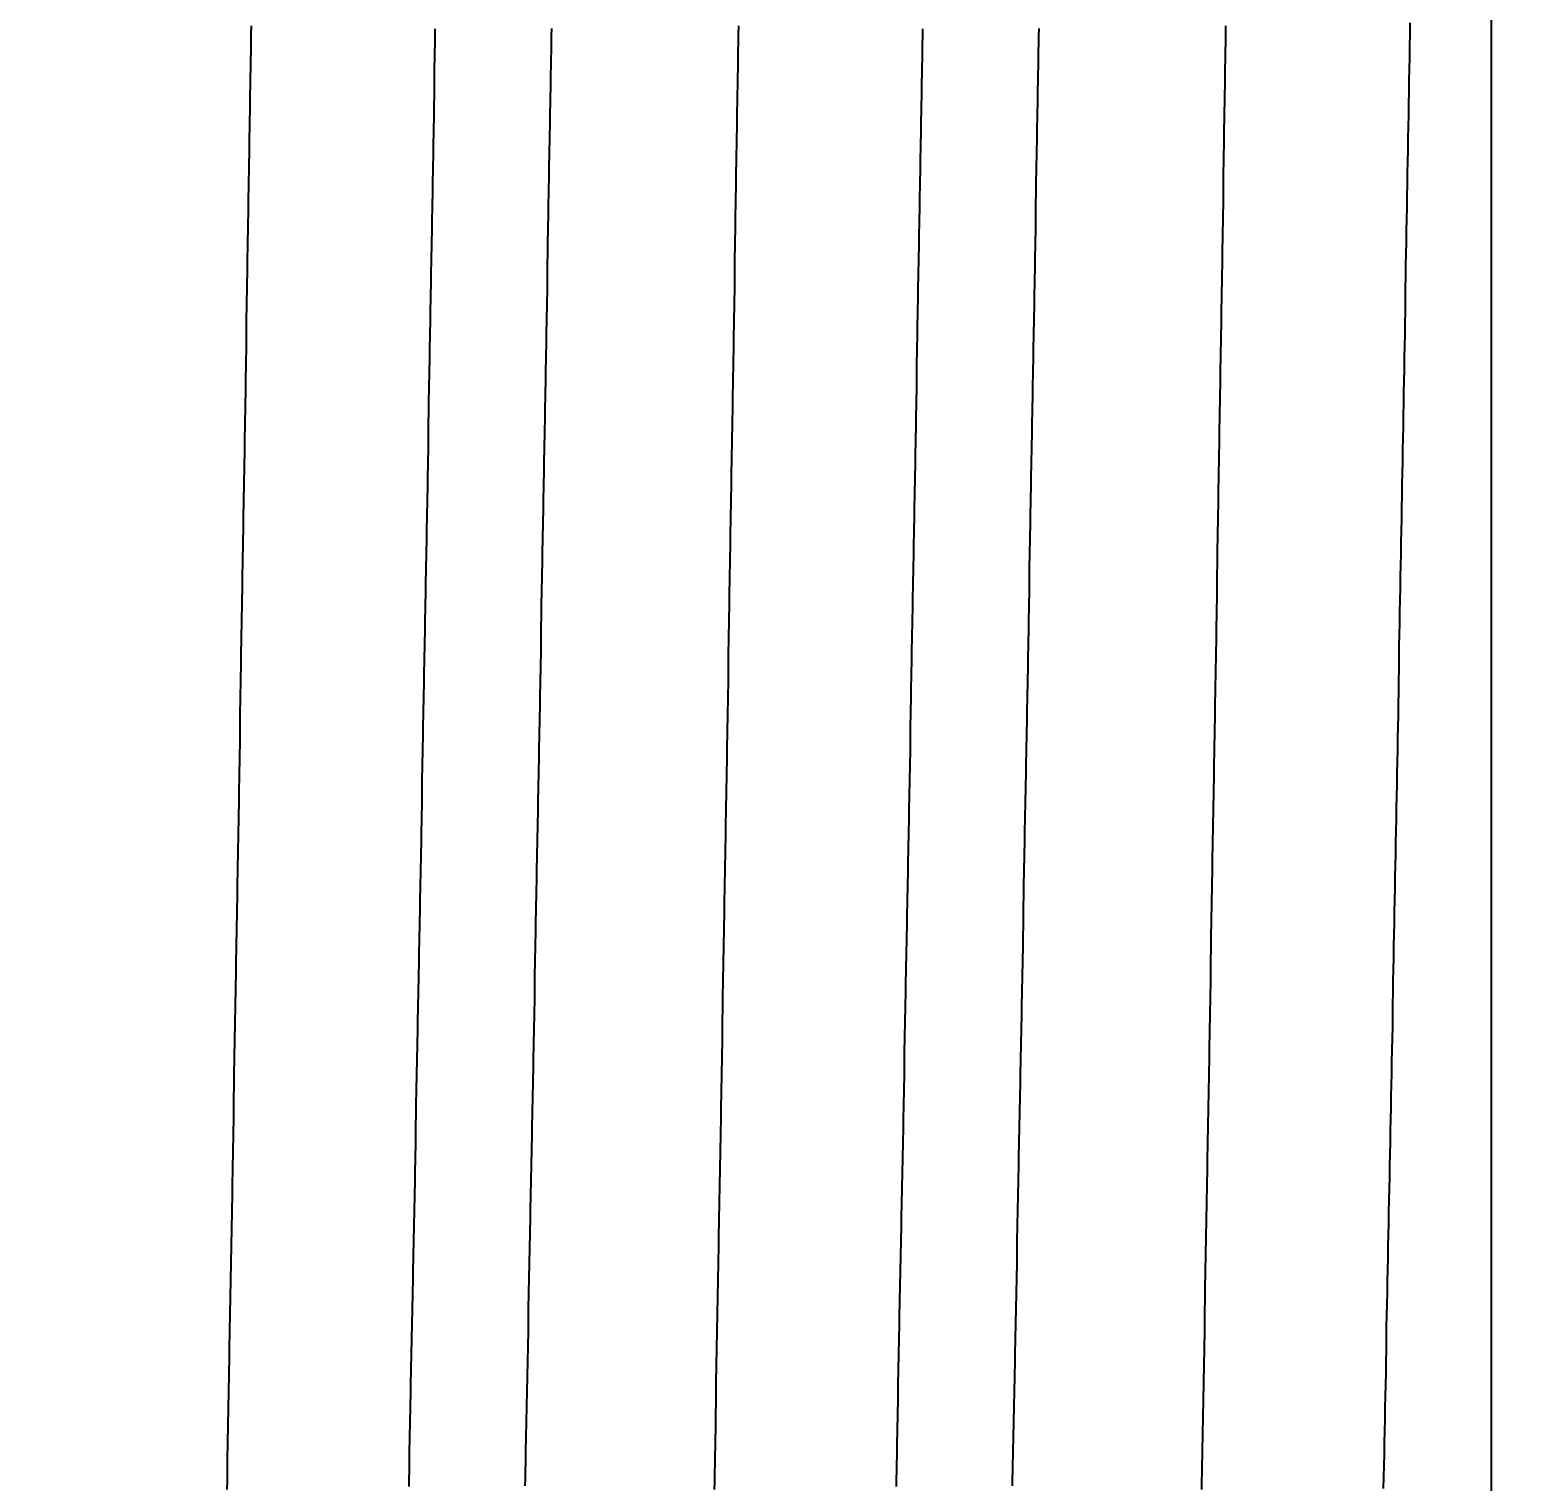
# Model space of a CAD drawing. Header units: millimetres. Extents: x 0 to 5600, y -67 to 2530.
# Drawn here: x 4105.666 to 4110.384, y 921.028 to 925.614 of the extents above; entities that cross this region are included whole.
import ezdxf

# ---------------------------------------------------------------- set-up
doc = ezdxf.new("R2010")
doc.units = ezdxf.units.MM
doc.layers.add('내부선 및 부속', color=4, linetype='Continuous')
doc.layers.add('치수선', color=7, linetype='Continuous')
doc.styles.add('____', font='')
doc.styles.get('____').set_extended_font_data('굴림')
doc.dimstyles.new('MSADIM', dxfattribs={"dimtxt": 33, "dimasz": 17, "dimexe": 10, "dimexo": 7.5, "dimgap": 10, "dimtad": 0, "dimtih": 1, "dimtoh": 1, "dimdec": 0, "dimzin": 1, "dimdsep": 46, "dimtxsty": '____', "dimcen": 11.25, "dimadec": 0, "dimazin": 0, "dimtfac": 1, "dimtdec": 0, "dimtix": 1, "dimtmove": 0, "dimatfit": 3, "dimfxl": 1, "dimtolj": 1, "dimtzin": 1, "dimarcsym": 0})

# ---------------------------------------------------------------- blocks, each defined once
blk = doc.blocks.new('*D10')
at = {"layer": '치수선', "color": 0, "linetype": 'Continuous', "lineweight": -2, "transparency": 16777216}
for p, q in [((3996.7135, 930.2003), (3855.1804, 930.2003)), ((3865.1804, 913.2003), (3865.1804, 603.0331)), ((3865.1804, 247.2003), (3865.1804, 557.3674)), ((4163.7135, 230.2003), (3855.1804, 230.2003))]:
    blk.add_line(p, q, dxfattribs=at)
at = {"layer": '치수선', "color": 0, "linetype": 'Continuous', "transparency": 16777216}
for points in [[(3862.3471, 913.2003), (3868.0137, 913.2003), (3865.1804, 930.2003)], [(3862.3471, 247.2003), (3868.0137, 247.2003), (3865.1804, 230.2003)]]:
    blk.add_solid(points, dxfattribs=at)
at = {"layer": '치수선', "color": 0, "linetype": 'Continuous', "transparency": 16777216, "insert": (3865.1804, 580.2003), "char_height": 25, "attachment_point": 5, "style": '____'}
blk.add_mtext('\\A1;700', dxfattribs=at)

msp = doc.modelspace()

# ---------------------------------------------------------------- linework, layer by layer
at = {"layer": '내부선 및 부속', "linetype": 'Continuous'}
msp.add_line((4110.2843, 911.856), (4110.2843, 948.5445), dxfattribs=at)
at = {"layer": '내부선 및 부속', "linetype": 'Continuous', "flags": 128}
for points in [[(4106.2888, 921.0015), (4106.2898, 921.0285), (4106.2898, 921.0555), (4106.2908, 921.0825), (4106.2908, 921.1095), (4106.2918, 921.1365), (4106.2918, 921.1635), (4106.2928, 921.1905), (4106.2928, 921.2175), (4106.2938, 921.2445), (4106.2938, 921.2715), (4106.2948, 921.2985), (4106.2948, 921.3255), (4106.2958, 921.3525), (4106.2958, 921.3795), (4106.2968, 921.4075), (4106.2968, 921.4345), (4106.2968, 921.4615), (4106.2978, 921.4885), (4106.2978, 921.5155), (4106.2988, 921.5425), (4106.2988, 921.5695), (4106.2998, 921.5965), (4106.2998, 921.6235), (4106.3008, 921.6505), (4106.3008, 921.6775), (4106.3018, 921.7045), (4106.3018, 921.7315), (4106.3028, 921.7585), (4106.3028, 921.7855), (4106.3038, 921.8125), (4106.3038, 921.8395), (4106.3048, 921.8665), (4106.3048, 921.8945), (4106.3048, 921.8945), (4106.3058, 921.9215), (4106.3058, 921.9485), (4106.3058, 921.9755), (4106.3068, 922.0025), (4106.3068, 922.0295), (4106.3078, 922.0565), (4106.3078, 922.0835), (4106.3088, 922.1105), (4106.3088, 922.1375), (4106.3098, 922.1645), (4106.3098, 922.1915), (4106.3108, 922.2185), (4106.3108, 922.2455), (4106.3118, 922.2725), (4106.3118, 922.2995), (4106.3118, 922.3265), (4106.3128, 922.3535), (4106.3128, 922.3815), (4106.3138, 922.4085), (4106.3138, 922.4355), (4106.3148, 922.4625), (4106.3148, 922.4895), (4106.3158, 922.5165), (4106.3158, 922.5435), (4106.3168, 922.5705), (4106.3168, 922.5975), (4106.3178, 922.6245), (4106.3178, 922.6515), (4106.3178, 922.6785), (4106.3188, 922.7055), (4106.3188, 922.7325), (4106.3198, 922.7595), (4106.3198, 922.7865), (4106.3208, 922.8135), (4106.3208, 922.8405), (4106.3218, 922.8685), (4106.3218, 922.8955), (4106.3218, 922.9225), (4106.3228, 922.9495), (4106.3228, 922.9765), (4106.3238, 923.0035), (4106.3238, 923.0305), (4106.3248, 923.0575), (4106.3248, 923.0845), (4106.3258, 923.1115), (4106.3258, 923.1385), (4106.3268, 923.1655), (4106.3268, 923.1925), (4106.3268, 923.2195), (4106.3278, 923.2465), (4106.3278, 923.2735), (4106.3288, 923.3005), (4106.3288, 923.3275), (4106.3298, 923.3555), (4106.3298, 923.3825), (4106.3308, 923.4095), (4106.3308, 923.4365), (4106.3308, 923.4635), (4106.3318, 923.4905), (4106.3318, 923.5175), (4106.3328, 923.5445), (4106.3328, 923.5715), (4106.3338, 923.5985), (4106.3338, 923.6255), (4106.3338, 923.6525), (4106.3348, 923.6795), (4106.3348, 923.7065), (4106.3358, 923.7335), (4106.3358, 923.7605), (4106.3368, 923.7875), (4106.3368, 923.8145), (4106.3378, 923.8425), (4106.3378, 923.8695), (4106.3378, 923.8965), (4106.3388, 923.9235), (4106.3388, 923.9505), (4106.3398, 923.9775), (4106.3398, 924.0045), (4106.3408, 924.0315), (4106.3408, 924.0585), (4106.3408, 924.0855), (4106.3418, 924.1125), (4106.3418, 924.1395), (4106.3428, 924.1665), (4106.3428, 924.1935), (4106.3438, 924.2205), (4106.3438, 924.2475), (4106.3448, 924.2745), (4106.3448, 924.3015), (4106.3448, 924.3295), (4106.3458, 924.3565), (4106.3458, 924.3835), (4106.3468, 924.4105), (4106.3468, 924.4375), (4106.3478, 924.4645), (4106.3478, 924.4915), (4106.3478, 924.5185), (4106.3488, 924.5455), (4106.3488, 924.5725), (4106.3498, 924.5995), (4106.3498, 924.5995), (4106.3498, 924.6265), (4106.3508, 924.6535), (4106.3508, 924.6805), (4106.3508, 924.7075), (4106.3518, 924.7345), (4106.3518, 924.7615), (4106.3528, 924.7885), (4106.3528, 924.8165), (4106.3538, 924.8435), (4106.3538, 924.8705), (4106.3538, 924.8975), (4106.3548, 924.9245), (4106.3548, 924.9515), (4106.3558, 924.9785), (4106.3558, 925.0055), (4106.3568, 925.0325), (4106.3568, 925.0595), (4106.3568, 925.0865), (4106.3578, 925.1135), (4106.3578, 925.1405), (4106.3588, 925.1675), (4106.3588, 925.1945), (4106.3598, 925.2215), (4106.3598, 925.2485), (4106.3598, 925.2755), (4106.3608, 925.3035), (4106.3608, 925.3305), (4106.3618, 925.3575), (4106.3618, 925.3845), (4106.3618, 925.4115), (4106.3628, 925.4385), (4106.3628, 925.4655), (4106.3638, 925.4925), (4106.3638, 925.5195), (4106.3648, 925.5465), (4106.3648, 925.5735), (4106.3648, 925.6005), (4106.3658, 925.6275)], [(4107.8288, 921.0015), (4107.8298, 921.0285), (4107.8298, 921.0555), (4107.8308, 921.0825), (4107.8308, 921.1095), (4107.8318, 921.1365), (4107.8318, 921.1635), (4107.8328, 921.1905), (4107.8328, 921.2175), (4107.8328, 921.2445), (4107.8338, 921.2715), (4107.8338, 921.2985), (4107.8348, 921.3255), (4107.8348, 921.3525), (4107.8358, 921.3805), (4107.8358, 921.4075), (4107.8368, 921.4345), (4107.8368, 921.4615), (4107.8378, 921.4885), (4107.8378, 921.5155), (4107.8388, 921.5425), (4107.8388, 921.5695), (4107.8398, 921.5965), (4107.8398, 921.6235), (4107.8408, 921.6505), (4107.8408, 921.6775), (4107.8418, 921.7045), (4107.8418, 921.7315), (4107.8428, 921.7585), (4107.8428, 921.7855), (4107.8428, 921.8125), (4107.8438, 921.8395), (4107.8438, 921.8665), (4107.8448, 921.8945), (4107.8448, 921.8945), (4107.8448, 921.9215), (4107.8458, 921.9485), (4107.8458, 921.9755), (4107.8468, 922.0025), (4107.8468, 922.0295), (4107.8478, 922.0565), (4107.8478, 922.0835), (4107.8488, 922.1105), (4107.8488, 922.1375), (4107.8498, 922.1645), (4107.8498, 922.1915), (4107.8498, 922.2185), (4107.8508, 922.2455), (4107.8508, 922.2725), (4107.8518, 922.2995), (4107.8518, 922.3265), (4107.8528, 922.3535), (4107.8528, 922.3815), (4107.8538, 922.4085), (4107.8538, 922.4355), (4107.8548, 922.4625), (4107.8548, 922.4895), (4107.8558, 922.5165), (4107.8558, 922.5435), (4107.8558, 922.5705), (4107.8568, 922.5975), (4107.8568, 922.6245), (4107.8578, 922.6515), (4107.8578, 922.6785), (4107.8588, 922.7055), (4107.8588, 922.7325), (4107.8598, 922.7595), (4107.8598, 922.7865), (4107.8608, 922.8135), (4107.8608, 922.8405), (4107.8608, 922.8685), (4107.8618, 922.8955), (4107.8618, 922.9225), (4107.8628, 922.9495), (4107.8628, 922.9765), (4107.8638, 923.0035), (4107.8638, 923.0305), (4107.8648, 923.0575), (4107.8648, 923.0845), (4107.8648, 923.1115), (4107.8658, 923.1385), (4107.8658, 923.1655), (4107.8668, 923.1925), (4107.8668, 923.2195), (4107.8678, 923.2465), (4107.8678, 923.2735), (4107.8688, 923.3005), (4107.8688, 923.3275), (4107.8688, 923.3555), (4107.8698, 923.3825), (4107.8698, 923.4095), (4107.8708, 923.4365), (4107.8708, 923.4635), (4107.8718, 923.4905), (4107.8718, 923.5175), (4107.8728, 923.5445), (4107.8728, 923.5715), (4107.8728, 923.5985), (4107.8738, 923.6255), (4107.8738, 923.6525), (4107.8748, 923.6795), (4107.8748, 923.7065), (4107.8758, 923.7335), (4107.8758, 923.7605), (4107.8768, 923.7875), (4107.8768, 923.8145), (4107.8768, 923.8425), (4107.8778, 923.8695), (4107.8778, 923.8965), (4107.8788, 923.9235), (4107.8788, 923.9505), (4107.8798, 923.9775), (4107.8798, 924.0045), (4107.8798, 924.0315), (4107.8808, 924.0585), (4107.8808, 924.0855), (4107.8818, 924.1125), (4107.8818, 924.1395), (4107.8828, 924.1665), (4107.8828, 924.1935), (4107.8828, 924.2205), (4107.8838, 924.2475), (4107.8838, 924.2745), (4107.8848, 924.3015), (4107.8848, 924.3295), (4107.8858, 924.3565), (4107.8858, 924.3835), (4107.8868, 924.4105), (4107.8868, 924.4375), (4107.8868, 924.4645), (4107.8878, 924.4915), (4107.8878, 924.5185), (4107.8888, 924.5455), (4107.8888, 924.5725), (4107.8898, 924.5995), (4107.8898, 924.5995), (4107.8898, 924.6265), (4107.8898, 924.6535), (4107.8908, 924.6805), (4107.8908, 924.7075), (4107.8918, 924.7345), (4107.8918, 924.7615), (4107.8928, 924.7885), (4107.8928, 924.8165), (4107.8928, 924.8435), (4107.8938, 924.8705), (4107.8938, 924.8975), (4107.8948, 924.9245), (4107.8948, 924.9515), (4107.8958, 924.9785), (4107.8958, 925.0055), (4107.8958, 925.0325), (4107.8968, 925.0595), (4107.8968, 925.0865), (4107.8978, 925.1135), (4107.8978, 925.1405), (4107.8978, 925.1675), (4107.8988, 925.1945), (4107.8988, 925.2215), (4107.8998, 925.2485), (4107.8998, 925.2755), (4107.9008, 925.3035), (4107.9008, 925.3305), (4107.9008, 925.3575), (4107.9018, 925.3845), (4107.9018, 925.4115), (4107.9028, 925.4385), (4107.9028, 925.4655), (4107.9038, 925.4925), (4107.9038, 925.5195), (4107.9038, 925.5465), (4107.9048, 925.5735), (4107.9048, 925.6005), (4107.9058, 925.6275)], [(4109.3688, 921.0015), (4109.3688, 921.0285), (4109.3698, 921.0555), (4109.3698, 921.0825), (4109.3708, 921.1095), (4109.3708, 921.1365), (4109.3718, 921.1635), (4109.3718, 921.1905), (4109.3728, 921.2175), (4109.3728, 921.2445), (4109.3738, 921.2715), (4109.3738, 921.2985), (4109.3748, 921.3255), (4109.3748, 921.3525), (4109.3758, 921.3805), (4109.3758, 921.4075), (4109.3768, 921.4345), (4109.3768, 921.4615), (4109.3778, 921.4885), (4109.3778, 921.5155), (4109.3788, 921.5425), (4109.3788, 921.5695), (4109.3798, 921.5965), (4109.3798, 921.6235), (4109.3798, 921.6505), (4109.3808, 921.6775), (4109.3808, 921.7045), (4109.3818, 921.7315), (4109.3818, 921.7585), (4109.3828, 921.7855), (4109.3828, 921.8125), (4109.3838, 921.8395), (4109.3838, 921.8665), (4109.3848, 921.8945), (4109.3848, 921.8945), (4109.3848, 921.9215), (4109.3858, 921.9485), (4109.3858, 921.9755), (4109.3868, 922.0025), (4109.3868, 922.0295), (4109.3868, 922.0565), (4109.3878, 922.0835), (4109.3878, 922.1105), (4109.3888, 922.1375), (4109.3888, 922.1645), (4109.3898, 922.1915), (4109.3898, 922.2185), (4109.3908, 922.2455), (4109.3908, 922.2725), (4109.3918, 922.2995), (4109.3918, 922.3265), (4109.3928, 922.3535), (4109.3928, 922.3815), (4109.3928, 922.4085), (4109.3938, 922.4355), (4109.3938, 922.4625), (4109.3948, 922.4895), (4109.3948, 922.5165), (4109.3958, 922.5435), (4109.3958, 922.5705), (4109.3968, 922.5975), (4109.3968, 922.6245), (4109.3978, 922.6515), (4109.3978, 922.6785), (4109.3988, 922.7055), (4109.3988, 922.7325), (4109.3988, 922.7595), (4109.3998, 922.7865), (4109.3998, 922.8135), (4109.4008, 922.8405), (4109.4008, 922.8685), (4109.4018, 922.8955), (4109.4018, 922.9225), (4109.4028, 922.9495), (4109.4028, 922.9765), (4109.4028, 923.0035), (4109.4038, 923.0305), (4109.4038, 923.0575), (4109.4048, 923.0845), (4109.4048, 923.1115), (4109.4058, 923.1385), (4109.4058, 923.1655), (4109.4068, 923.1925), (4109.4068, 923.2195), (4109.4078, 923.2465), (4109.4078, 923.2735), (4109.4078, 923.3005), (4109.4088, 923.3275), (4109.4088, 923.3555), (4109.4098, 923.3825), (4109.4098, 923.4095), (4109.4108, 923.4365), (4109.4108, 923.4635), (4109.4108, 923.4905), (4109.4118, 923.5175), (4109.4118, 923.5445), (4109.4128, 923.5715), (4109.4128, 923.5985), (4109.4138, 923.6255), (4109.4138, 923.6525), (4109.4148, 923.6795), (4109.4148, 923.7065), (4109.4148, 923.7335), (4109.4158, 923.7605), (4109.4158, 923.7875), (4109.4168, 923.8145), (4109.4168, 923.8425), (4109.4178, 923.8695), (4109.4178, 923.8965), (4109.4188, 923.9235), (4109.4188, 923.9505), (4109.4188, 923.9775), (4109.4198, 924.0045), (4109.4198, 924.0315), (4109.4208, 924.0585), (4109.4208, 924.0855), (4109.4218, 924.1125), (4109.4218, 924.1395), (4109.4218, 924.1665), (4109.4228, 924.1935), (4109.4228, 924.2205), (4109.4238, 924.2475), (4109.4238, 924.2745), (4109.4248, 924.3015), (4109.4248, 924.3295), (4109.4248, 924.3565), (4109.4258, 924.3835), (4109.4258, 924.4105), (4109.4268, 924.4375), (4109.4268, 924.4645), (4109.4278, 924.4915), (4109.4278, 924.5185), (4109.4278, 924.5455), (4109.4288, 924.5725), (4109.4288, 924.5995), (4109.4288, 924.5995), (4109.4298, 924.6265), (4109.4298, 924.6535), (4109.4308, 924.6805), (4109.4308, 924.7075), (4109.4308, 924.7345), (4109.4318, 924.7615), (4109.4318, 924.7885), (4109.4328, 924.8165), (4109.4328, 924.8435), (4109.4338, 924.8705), (4109.4338, 924.8975), (4109.4338, 924.9245), (4109.4348, 924.9515), (4109.4348, 924.9785), (4109.4358, 925.0055), (4109.4358, 925.0325), (4109.4368, 925.0595), (4109.4368, 925.0865), (4109.4368, 925.1135), (4109.4378, 925.1405), (4109.4378, 925.1675), (4109.4388, 925.1945), (4109.4388, 925.2215), (4109.4398, 925.2485), (4109.4398, 925.2755), (4109.4398, 925.3035), (4109.4408, 925.3305), (4109.4408, 925.3575), (4109.4418, 925.3845), (4109.4418, 925.4115), (4109.4428, 925.4385), (4109.4428, 925.4655), (4109.4428, 925.4925), (4109.4438, 925.5195), (4109.4438, 925.5465), (4109.4448, 925.5735), (4109.4448, 925.6005), (4109.4448, 925.6275)], [(4110.0258, 925.6365), (4110.0258, 925.5995), (4110.0248, 925.5635), (4110.0248, 925.5265), (4110.0238, 925.4905), (4110.0228, 925.4545), (4110.0228, 925.4175), (4110.0218, 925.3815), (4110.0218, 925.3445), (4110.0208, 925.3085), (4110.0198, 925.2715), (4110.0198, 925.2355), (4110.0188, 925.1985), (4110.0178, 925.1625), (4110.0178, 925.1255), (4110.0168, 925.0895), (4110.0168, 925.0525), (4110.0158, 925.0165), (4110.0148, 924.9795), (4110.0148, 924.9435), (4110.0138, 924.9065), (4110.0128, 924.8705), (4110.0128, 924.8345), (4110.0118, 924.7975), (4110.0118, 924.7615), (4110.0108, 924.7245), (4110.0098, 924.6885), (4110.0098, 924.6515), (4110.0088, 924.6155), (4110.0078, 924.5785), (4110.0078, 924.5425), (4110.0068, 924.5055), (4110.0058, 924.4695), (4110.0058, 924.4325), (4110.0048, 924.3965), (4110.0048, 924.3595), (4110.0038, 924.3235), (4110.0028, 924.2865), (4110.0028, 924.2505), (4110.0018, 924.2135), (4110.0008, 924.1775), (4110.0008, 924.1415), (4109.9998, 924.1045), (4109.9998, 924.0685), (4109.9988, 924.0315), (4109.9978, 923.9955), (4109.9978, 923.9585), (4109.9968, 923.9225), (4109.9958, 923.8855), (4109.9958, 923.8495), (4109.9948, 923.8125), (4109.9938, 923.7765), (4109.9938, 923.7395), (4109.9928, 923.7035), (4109.9918, 923.6665), (4109.9918, 923.6305), (4109.9908, 923.5935), (4109.9898, 923.5575), (4109.9898, 923.5215), (4109.9888, 923.4845), (4109.9888, 923.4485), (4109.9878, 923.4115), (4109.9868, 923.3755), (4109.9868, 923.3385), (4109.9858, 923.3025), (4109.9848, 923.2655), (4109.9848, 923.2295), (4109.9838, 923.1925), (4109.9828, 923.1565), (4109.9828, 923.1195), (4109.9818, 923.0835), (4109.9808, 923.0465), (4109.9808, 923.0105), (4109.9798, 922.9735), (4109.9788, 922.9375), (4109.9788, 922.9015), (4109.9778, 922.8645), (4109.9768, 922.8285), (4109.9768, 922.7915), (4109.9758, 922.7555), (4109.9748, 922.7185), (4109.9748, 922.6825), (4109.9738, 922.6455), (4109.9728, 922.6095), (4109.9728, 922.5725), (4109.9718, 922.5365), (4109.9708, 922.4995), (4109.9708, 922.4635), (4109.9698, 922.4265), (4109.9688, 922.3905), (4109.9678, 922.3535), (4109.9678, 922.3535), (4109.9678, 922.3175), (4109.9668, 922.2805), (4109.9658, 922.2445), (4109.9658, 922.2085), (4109.9648, 922.1715), (4109.9638, 922.1355), (4109.9638, 922.0985), (4109.9628, 922.0625), (4109.9618, 922.0255), (4109.9618, 921.9895), (4109.9608, 921.9525), (4109.9598, 921.9165), (4109.9588, 921.8795), (4109.9588, 921.8435), (4109.9578, 921.8065), (4109.9568, 921.7705), (4109.9568, 921.7335), (4109.9558, 921.6975), (4109.9548, 921.6605), (4109.9548, 921.6245), (4109.9538, 921.5885), (4109.9528, 921.5515), (4109.9518, 921.5155), (4109.9518, 921.4785), (4109.9508, 921.4425), (4109.9498, 921.4055), (4109.9498, 921.3695), (4109.9488, 921.3325), (4109.9478, 921.2965), (4109.9468, 921.2595), (4109.9468, 921.2235), (4109.9458, 921.1865), (4109.9448, 921.1505), (4109.9448, 921.1135), (4109.9438, 921.0775), (4109.9428, 921.0415), (4109.9418, 921.0045)], [(4106.9458, 925.6175), (4106.9458, 925.5935), (4106.9458, 925.5695), (4106.9448, 925.5455), (4106.9448, 925.5225), (4106.9438, 925.4985), (4106.9438, 925.4745), (4106.9438, 925.4505), (4106.9428, 925.4265), (4106.9428, 925.4025), (4106.9418, 925.3785), (4106.9418, 925.3555), (4106.9418, 925.3315), (4106.9408, 925.3075), (4106.9408, 925.2835), (4106.9398, 925.2595), (4106.9398, 925.2355), (4106.9398, 925.2115), (4106.9388, 925.1885), (4106.9388, 925.1645), (4106.9378, 925.1405), (4106.9378, 925.1165), (4106.9378, 925.0925), (4106.9368, 925.0685), (4106.9368, 925.0445), (4106.9358, 925.0205), (4106.9358, 924.9975), (4106.9358, 924.9735), (4106.9348, 924.9495), (4106.9348, 924.9255), (4106.9338, 924.9015), (4106.9338, 924.8775), (4106.9328, 924.8535), (4106.9328, 924.8305), (4106.9328, 924.8065), (4106.9318, 924.7825), (4106.9318, 924.7585), (4106.9308, 924.7345), (4106.9308, 924.7105), (4106.9308, 924.6865), (4106.9298, 924.6625), (4106.9298, 924.6395), (4106.9288, 924.6155), (4106.9288, 924.5915), (4106.9288, 924.5675), (4106.9278, 924.5435), (4106.9278, 924.5195), (4106.9268, 924.4955), (4106.9268, 924.4725), (4106.9258, 924.4485), (4106.9258, 924.4245), (4106.9258, 924.4005), (4106.9248, 924.3765), (4106.9248, 924.3525), (4106.9238, 924.3285), (4106.9238, 924.3055), (4106.9238, 924.2815), (4106.9228, 924.2575), (4106.9228, 924.2335), (4106.9218, 924.2095), (4106.9218, 924.1855), (4106.9218, 924.1615), (4106.9208, 924.1375), (4106.9208, 924.1145), (4106.9198, 924.0905), (4106.9198, 924.0665), (4106.9188, 924.0425), (4106.9188, 924.0185), (4106.9188, 923.9945), (4106.9188, 923.9945), (4106.9178, 923.9705), (4106.9178, 923.9475), (4106.9168, 923.9235), (4106.9168, 923.8995), (4106.9158, 923.8755), (4106.9158, 923.8515), (4106.9158, 923.8275), (4106.9148, 923.8035), (4106.9148, 923.7805), (4106.9138, 923.7565), (4106.9138, 923.7325), (4106.9138, 923.7085), (4106.9128, 923.6845), (4106.9128, 923.6605), (4106.9118, 923.6365), (4106.9118, 923.6125), (4106.9108, 923.5895), (4106.9108, 923.5655), (4106.9108, 923.5415), (4106.9098, 923.5175), (4106.9098, 923.4935), (4106.9088, 923.4695), (4106.9088, 923.4455), (4106.9078, 923.4225), (4106.9078, 923.3985), (4106.9078, 923.3745), (4106.9068, 923.3505), (4106.9068, 923.3265), (4106.9058, 923.3025), (4106.9058, 923.2785), (4106.9048, 923.2545), (4106.9048, 923.2315), (4106.9048, 923.2075), (4106.9038, 923.1835), (4106.9038, 923.1595), (4106.9028, 923.1355), (4106.9028, 923.1115), (4106.9018, 923.0875), (4106.9018, 923.0645), (4106.9018, 923.0405), (4106.9008, 923.0165), (4106.9008, 922.9925), (4106.8998, 922.9685), (4106.8998, 922.9445), (4106.8988, 922.9205), (4106.8988, 922.8975), (4106.8978, 922.8735), (4106.8978, 922.8495), (4106.8978, 922.8255), (4106.8968, 922.8015), (4106.8968, 922.7775), (4106.8958, 922.7535), (4106.8958, 922.7295), (4106.8948, 922.7065), (4106.8948, 922.6825), (4106.8948, 922.6585), (4106.8938, 922.6345), (4106.8938, 922.6105), (4106.8928, 922.5865), (4106.8928, 922.5625), (4106.8918, 922.5395), (4106.8918, 922.5155), (4106.8908, 922.4915), (4106.8908, 922.4675), (4106.8908, 922.4435), (4106.8898, 922.4195), (4106.8898, 922.3955), (4106.8888, 922.3725), (4106.8888, 922.3485), (4106.8878, 922.3245), (4106.8878, 922.3005), (4106.8868, 922.2765), (4106.8868, 922.2525), (4106.8858, 922.2285), (4106.8858, 922.2045), (4106.8858, 922.1815), (4106.8848, 922.1575), (4106.8848, 922.1335), (4106.8838, 922.1095), (4106.8838, 922.0855), (4106.8828, 922.0615), (4106.8828, 922.0375), (4106.8818, 922.0145), (4106.8818, 921.9905), (4106.8818, 921.9665), (4106.8808, 921.9425), (4106.8808, 921.9185), (4106.8798, 921.8945), (4106.8798, 921.8705), (4106.8788, 921.8475), (4106.8788, 921.8235), (4106.8778, 921.7995), (4106.8778, 921.7755), (4106.8768, 921.7515), (4106.8768, 921.7275), (4106.8758, 921.7035), (4106.8758, 921.6795), (4106.8758, 921.6565), (4106.8748, 921.6325), (4106.8748, 921.6085), (4106.8748, 921.6085), (4106.8738, 921.5845), (4106.8738, 921.5605), (4106.8728, 921.5365), (4106.8728, 921.5125), (4106.8718, 921.4895), (4106.8718, 921.4655), (4106.8708, 921.4415), (4106.8708, 921.4175), (4106.8698, 921.3935), (4106.8698, 921.3695), (4106.8688, 921.3455), (4106.8688, 921.3225), (4106.8688, 921.2985), (4106.8678, 921.2745), (4106.8678, 921.2505), (4106.8668, 921.2265), (4106.8668, 921.2025), (4106.8658, 921.1785), (4106.8658, 921.1545), (4106.8648, 921.1315), (4106.8648, 921.1075), (4106.8638, 921.0835), (4106.8638, 921.0595), (4106.8628, 921.0355), (4106.8628, 921.0115)], [(4107.3138, 925.6185), (4107.3128, 925.5945), (4107.3128, 925.5715), (4107.3128, 925.5475), (4107.3118, 925.5235), (4107.3118, 925.4995), (4107.3108, 925.4755), (4107.3108, 925.4515), (4107.3108, 925.4275), (4107.3098, 925.4045), (4107.3098, 925.3805), (4107.3088, 925.3565), (4107.3088, 925.3325), (4107.3088, 925.3085), (4107.3078, 925.2845), (4107.3078, 925.2605), (4107.3068, 925.2375), (4107.3068, 925.2135), (4107.3058, 925.1895), (4107.3058, 925.1655), (4107.3058, 925.1415), (4107.3048, 925.1175), (4107.3048, 925.0935), (4107.3038, 925.0695), (4107.3038, 925.0465), (4107.3038, 925.0225), (4107.3028, 924.9985), (4107.3028, 924.9745), (4107.3018, 924.9505), (4107.3018, 924.9265), (4107.3018, 924.9025), (4107.3008, 924.8795), (4107.3008, 924.8555), (4107.2998, 924.8315), (4107.2998, 924.8075), (4107.2998, 924.7835), (4107.2988, 924.7595), (4107.2988, 924.7355), (4107.2978, 924.7115), (4107.2978, 924.6885), (4107.2968, 924.6645), (4107.2968, 924.6405), (4107.2968, 924.6165), (4107.2958, 924.5925), (4107.2958, 924.5685), (4107.2948, 924.5445), (4107.2948, 924.5215), (4107.2948, 924.4975), (4107.2938, 924.4735), (4107.2938, 924.4495), (4107.2928, 924.4255), (4107.2928, 924.4015), (4107.2928, 924.3775), (4107.2918, 924.3545), (4107.2918, 924.3305), (4107.2908, 924.3065), (4107.2908, 924.2825), (4107.2898, 924.2585), (4107.2898, 924.2345), (4107.2898, 924.2105), (4107.2888, 924.1865), (4107.2888, 924.1635), (4107.2878, 924.1395), (4107.2878, 924.1155), (4107.2878, 924.0915), (4107.2868, 924.0675), (4107.2868, 924.0435), (4107.2858, 924.0195), (4107.2858, 923.9965), (4107.2848, 923.9725), (4107.2848, 923.9725), (4107.2848, 923.9485), (4107.2848, 923.9245), (4107.2838, 923.9005), (4107.2838, 923.8765), (4107.2828, 923.8525), (4107.2828, 923.8295), (4107.2818, 923.8055), (4107.2818, 923.7815), (4107.2818, 923.7575), (4107.2808, 923.7335), (4107.2808, 923.7095), (4107.2798, 923.6855), (4107.2798, 923.6615), (4107.2798, 923.6385), (4107.2788, 923.6145), (4107.2788, 923.5905), (4107.2778, 923.5665), (4107.2778, 923.5425), (4107.2768, 923.5185), (4107.2768, 923.4945), (4107.2768, 923.4715), (4107.2758, 923.4475), (4107.2758, 923.4235), (4107.2748, 923.3995), (4107.2748, 923.3755), (4107.2738, 923.3515), (4107.2738, 923.3275), (4107.2738, 923.3045), (4107.2728, 923.2805), (4107.2728, 923.2565), (4107.2718, 923.2325), (4107.2718, 923.2085), (4107.2708, 923.1845), (4107.2708, 923.1605), (4107.2708, 923.1365), (4107.2698, 923.1135), (4107.2698, 923.0895), (4107.2688, 923.0655), (4107.2688, 923.0415), (4107.2678, 923.0175), (4107.2678, 922.9935), (4107.2668, 922.9695), (4107.2668, 922.9465), (4107.2668, 922.9225), (4107.2658, 922.8985), (4107.2658, 922.8745), (4107.2648, 922.8505), (4107.2648, 922.8265), (4107.2638, 922.8025), (4107.2638, 922.7785), (4107.2638, 922.7555), (4107.2628, 922.7315), (4107.2628, 922.7075), (4107.2618, 922.6835), (4107.2618, 922.6595), (4107.2608, 922.6355), (4107.2608, 922.6115), (4107.2598, 922.5885), (4107.2598, 922.5645), (4107.2598, 922.5405), (4107.2588, 922.5165), (4107.2588, 922.4925), (4107.2578, 922.4685), (4107.2578, 922.4445), (4107.2568, 922.4215), (4107.2568, 922.3975), (4107.2558, 922.3735), (4107.2558, 922.3495), (4107.2558, 922.3255), (4107.2548, 922.3015), (4107.2548, 922.2775), (4107.2538, 922.2535), (4107.2538, 922.2305), (4107.2528, 922.2065), (4107.2528, 922.1825), (4107.2518, 922.1585), (4107.2518, 922.1345), (4107.2518, 922.1105), (4107.2508, 922.0865), (4107.2508, 922.0635), (4107.2498, 922.0395), (4107.2498, 922.0155), (4107.2488, 921.9915), (4107.2488, 921.9675), (4107.2478, 921.9435), (4107.2478, 921.9195), (4107.2468, 921.8965), (4107.2468, 921.8725), (4107.2468, 921.8485), (4107.2458, 921.8245), (4107.2458, 921.8005), (4107.2448, 921.7765), (4107.2448, 921.7525), (4107.2438, 921.7285), (4107.2438, 921.7055), (4107.2428, 921.6815), (4107.2428, 921.6575), (4107.2418, 921.6335), (4107.2418, 921.6095), (4107.2408, 921.5855), (4107.2408, 921.5855), (4107.2408, 921.5615), (4107.2408, 921.5385), (4107.2398, 921.5145), (4107.2398, 921.4905), (4107.2388, 921.4665), (4107.2388, 921.4425), (4107.2378, 921.4185), (4107.2378, 921.3945), (4107.2368, 921.3715), (4107.2368, 921.3475), (4107.2358, 921.3235), (4107.2358, 921.2995), (4107.2348, 921.2755), (4107.2348, 921.2515), (4107.2338, 921.2275), (4107.2338, 921.2035), (4107.2328, 921.1805), (4107.2328, 921.1565), (4107.2318, 921.1325), (4107.2318, 921.1085), (4107.2318, 921.0845), (4107.2308, 921.0605), (4107.2308, 921.0365), (4107.2298, 921.0135)], [(4108.4858, 925.6175), (4108.4858, 925.5935), (4108.4848, 925.5695), (4108.4848, 925.5455), (4108.4848, 925.5225), (4108.4838, 925.4985), (4108.4838, 925.4745), (4108.4828, 925.4505), (4108.4828, 925.4265), (4108.4828, 925.4025), (4108.4818, 925.3785), (4108.4818, 925.3555), (4108.4808, 925.3315), (4108.4808, 925.3075), (4108.4808, 925.2835), (4108.4798, 925.2595), (4108.4798, 925.2355), (4108.4788, 925.2115), (4108.4788, 925.1885), (4108.4788, 925.1645), (4108.4778, 925.1405), (4108.4778, 925.1165), (4108.4768, 925.0925), (4108.4768, 925.0685), (4108.4768, 925.0445), (4108.4758, 925.0205), (4108.4758, 924.9975), (4108.4748, 924.9735), (4108.4748, 924.9495), (4108.4748, 924.9255), (4108.4738, 924.9015), (4108.4738, 924.8775), (4108.4728, 924.8535), (4108.4728, 924.8305), (4108.4718, 924.8065), (4108.4718, 924.7825), (4108.4718, 924.7585), (4108.4708, 924.7345), (4108.4708, 924.7105), (4108.4698, 924.6865), (4108.4698, 924.6625), (4108.4698, 924.6395), (4108.4688, 924.6155), (4108.4688, 924.5915), (4108.4678, 924.5675), (4108.4678, 924.5435), (4108.4678, 924.5195), (4108.4668, 924.4955), (4108.4668, 924.4725), (4108.4658, 924.4485), (4108.4658, 924.4245), (4108.4648, 924.4005), (4108.4648, 924.3765), (4108.4648, 924.3525), (4108.4638, 924.3285), (4108.4638, 924.3055), (4108.4628, 924.2815), (4108.4628, 924.2575), (4108.4628, 924.2335), (4108.4618, 924.2095), (4108.4618, 924.1855), (4108.4608, 924.1615), (4108.4608, 924.1375), (4108.4598, 924.1145), (4108.4598, 924.0905), (4108.4598, 924.0665), (4108.4588, 924.0425), (4108.4588, 924.0185), (4108.4578, 923.9945), (4108.4578, 923.9945), (4108.4578, 923.9705), (4108.4578, 923.9475), (4108.4568, 923.9235), (4108.4568, 923.8995), (4108.4558, 923.8755), (4108.4558, 923.8515), (4108.4548, 923.8275), (4108.4548, 923.8035), (4108.4548, 923.7805), (4108.4538, 923.7565), (4108.4538, 923.7325), (4108.4528, 923.7085), (4108.4528, 923.6845), (4108.4518, 923.6605), (4108.4518, 923.6365), (4108.4518, 923.6125), (4108.4508, 923.5895), (4108.4508, 923.5655), (4108.4498, 923.5415), (4108.4498, 923.5175), (4108.4498, 923.4935), (4108.4488, 923.4695), (4108.4488, 923.4455), (4108.4478, 923.4225), (4108.4478, 923.3985), (4108.4468, 923.3745), (4108.4468, 923.3505), (4108.4468, 923.3265), (4108.4458, 923.3025), (4108.4458, 923.2785), (4108.4448, 923.2545), (4108.4448, 923.2315), (4108.4438, 923.2075), (4108.4438, 923.1835), (4108.4428, 923.1595), (4108.4428, 923.1355), (4108.4428, 923.1115), (4108.4418, 923.0875), (4108.4418, 923.0645), (4108.4408, 923.0405), (4108.4408, 923.0165), (4108.4398, 922.9925), (4108.4398, 922.9685), (4108.4398, 922.9445), (4108.4388, 922.9205), (4108.4388, 922.8975), (4108.4378, 922.8735), (4108.4378, 922.8495), (4108.4368, 922.8255), (4108.4368, 922.8015), (4108.4368, 922.7775), (4108.4358, 922.7535), (4108.4358, 922.7295), (4108.4348, 922.7065), (4108.4348, 922.6825), (4108.4338, 922.6585), (4108.4338, 922.6345), (4108.4328, 922.6105), (4108.4328, 922.5865), (4108.4328, 922.5625), (4108.4318, 922.5395), (4108.4318, 922.5155), (4108.4308, 922.4915), (4108.4308, 922.4675), (4108.4298, 922.4435), (4108.4298, 922.4195), (4108.4288, 922.3955), (4108.4288, 922.3725), (4108.4288, 922.3485), (4108.4278, 922.3245), (4108.4278, 922.3005), (4108.4268, 922.2765), (4108.4268, 922.2525), (4108.4258, 922.2285), (4108.4258, 922.2045), (4108.4248, 922.1815), (4108.4248, 922.1575), (4108.4248, 922.1335), (4108.4238, 922.1095), (4108.4238, 922.0855), (4108.4228, 922.0615), (4108.4228, 922.0375), (4108.4218, 922.0145), (4108.4218, 921.9905), (4108.4208, 921.9665), (4108.4208, 921.9425), (4108.4198, 921.9185), (4108.4198, 921.8945), (4108.4188, 921.8705), (4108.4188, 921.8475), (4108.4188, 921.8235), (4108.4178, 921.7995), (4108.4178, 921.7755), (4108.4168, 921.7515), (4108.4168, 921.7275), (4108.4158, 921.7035), (4108.4158, 921.6795), (4108.4148, 921.6565), (4108.4148, 921.6325), (4108.4138, 921.6085), (4108.4138, 921.6085), (4108.4138, 921.5845), (4108.4128, 921.5605), (4108.4128, 921.5365), (4108.4128, 921.5125), (4108.4118, 921.4895), (4108.4118, 921.4655), (4108.4108, 921.4415), (4108.4108, 921.4175), (4108.4098, 921.3935), (4108.4098, 921.3695), (4108.4088, 921.3455), (4108.4088, 921.3225), (4108.4078, 921.2985), (4108.4078, 921.2745), (4108.4068, 921.2505), (4108.4068, 921.2265), (4108.4058, 921.2025), (4108.4058, 921.1785), (4108.4048, 921.1545), (4108.4048, 921.1315), (4108.4048, 921.1075), (4108.4038, 921.0835), (4108.4038, 921.0595), (4108.4028, 921.0355), (4108.4028, 921.0115)], [(4108.8538, 925.6185), (4108.8528, 925.5945), (4108.8528, 925.5715), (4108.8518, 925.5475), (4108.8518, 925.5235), (4108.8518, 925.4995), (4108.8508, 925.4755), (4108.8508, 925.4515), (4108.8498, 925.4275), (4108.8498, 925.4045), (4108.8498, 925.3805), (4108.8488, 925.3565), (4108.8488, 925.3325), (4108.8478, 925.3085), (4108.8478, 925.2845), (4108.8478, 925.2605), (4108.8468, 925.2375), (4108.8468, 925.2135), (4108.8458, 925.1895), (4108.8458, 925.1655), (4108.8448, 925.1415), (4108.8448, 925.1175), (4108.8448, 925.0935), (4108.8438, 925.0695), (4108.8438, 925.0465), (4108.8428, 925.0225), (4108.8428, 924.9985), (4108.8428, 924.9745), (4108.8418, 924.9505), (4108.8418, 924.9265), (4108.8408, 924.9025), (4108.8408, 924.8795), (4108.8408, 924.8555), (4108.8398, 924.8315), (4108.8398, 924.8075), (4108.8388, 924.7835), (4108.8388, 924.7595), (4108.8388, 924.7355), (4108.8378, 924.7115), (4108.8378, 924.6885), (4108.8368, 924.6645), (4108.8368, 924.6405), (4108.8358, 924.6165), (4108.8358, 924.5925), (4108.8358, 924.5685), (4108.8348, 924.5445), (4108.8348, 924.5215), (4108.8338, 924.4975), (4108.8338, 924.4735), (4108.8338, 924.4495), (4108.8328, 924.4255), (4108.8328, 924.4015), (4108.8318, 924.3775), (4108.8318, 924.3545), (4108.8318, 924.3305), (4108.8308, 924.3065), (4108.8308, 924.2825), (4108.8298, 924.2585), (4108.8298, 924.2345), (4108.8288, 924.2105), (4108.8288, 924.1865), (4108.8288, 924.1635), (4108.8278, 924.1395), (4108.8278, 924.1155), (4108.8268, 924.0915), (4108.8268, 924.0675), (4108.8268, 924.0435), (4108.8258, 924.0195), (4108.8258, 923.9965), (4108.8248, 923.9725), (4108.8248, 923.9725), (4108.8248, 923.9485), (4108.8238, 923.9245), (4108.8238, 923.9005), (4108.8238, 923.8765), (4108.8228, 923.8525), (4108.8228, 923.8295), (4108.8218, 923.8055), (4108.8218, 923.7815), (4108.8208, 923.7575), (4108.8208, 923.7335), (4108.8208, 923.7095), (4108.8198, 923.6855), (4108.8198, 923.6615), (4108.8188, 923.6385), (4108.8188, 923.6145), (4108.8188, 923.5905), (4108.8178, 923.5665), (4108.8178, 923.5425), (4108.8168, 923.5185), (4108.8168, 923.4945), (4108.8158, 923.4715), (4108.8158, 923.4475), (4108.8158, 923.4235), (4108.8148, 923.3995), (4108.8148, 923.3755), (4108.8138, 923.3515), (4108.8138, 923.3275), (4108.8128, 923.3035), (4108.8128, 923.2805), (4108.8128, 923.2565), (4108.8118, 923.2325), (4108.8118, 923.2085), (4108.8108, 923.1845), (4108.8108, 923.1605), (4108.8098, 923.1365), (4108.8098, 923.1135), (4108.8088, 923.0895), (4108.8088, 923.0655), (4108.8088, 923.0415), (4108.8078, 923.0175), (4108.8078, 922.9935), (4108.8068, 922.9695), (4108.8068, 922.9465), (4108.8058, 922.9225), (4108.8058, 922.8985), (4108.8058, 922.8745), (4108.8048, 922.8505), (4108.8048, 922.8265), (4108.8038, 922.8025), (4108.8038, 922.7785), (4108.8028, 922.7555), (4108.8028, 922.7315), (4108.8028, 922.7075), (4108.8018, 922.6835), (4108.8018, 922.6595), (4108.8008, 922.6355), (4108.8008, 922.6115), (4108.7998, 922.5885), (4108.7998, 922.5645), (4108.7988, 922.5405), (4108.7988, 922.5165), (4108.7988, 922.4925), (4108.7978, 922.4685), (4108.7978, 922.4445), (4108.7968, 922.4215), (4108.7968, 922.3975), (4108.7958, 922.3735), (4108.7958, 922.3495), (4108.7948, 922.3255), (4108.7948, 922.3015), (4108.7948, 922.2775), (4108.7938, 922.2535), (4108.7938, 922.2305), (4108.7928, 922.2065), (4108.7928, 922.1825), (4108.7918, 922.1585), (4108.7918, 922.1345), (4108.7908, 922.1105), (4108.7908, 922.0865), (4108.7898, 922.0635), (4108.7898, 922.0395), (4108.7898, 922.0155), (4108.7888, 921.9915), (4108.7888, 921.9675), (4108.7878, 921.9435), (4108.7878, 921.9195), (4108.7868, 921.8965), (4108.7868, 921.8725), (4108.7858, 921.8485), (4108.7858, 921.8245), (4108.7848, 921.8005), (4108.7848, 921.7765), (4108.7848, 921.7525), (4108.7838, 921.7285), (4108.7838, 921.7055), (4108.7828, 921.6815), (4108.7828, 921.6575), (4108.7818, 921.6335), (4108.7818, 921.6095), (4108.7808, 921.5855), (4108.7808, 921.5855), (4108.7808, 921.5615), (4108.7798, 921.5385), (4108.7798, 921.5145), (4108.7788, 921.4905), (4108.7788, 921.4665), (4108.7778, 921.4425), (4108.7778, 921.4185), (4108.7778, 921.3945), (4108.7768, 921.3715), (4108.7768, 921.3475), (4108.7758, 921.3235), (4108.7758, 921.2995), (4108.7748, 921.2755), (4108.7748, 921.2515), (4108.7738, 921.2275), (4108.7738, 921.2035), (4108.7728, 921.1805), (4108.7728, 921.1565), (4108.7718, 921.1325), (4108.7718, 921.1085), (4108.7708, 921.0845), (4108.7708, 921.0605), (4108.7698, 921.0365), (4108.7698, 921.0135)]]:
    msp.add_lwpolyline(points, dxfattribs=at)

# ---------------------------------------------------------------- dimensions: what is measured, and where the dimension line sits
at = {"layer": '치수선', "linetype": 'Continuous'}
dim = msp.add_linear_dim(base=(3865.1804, 230.2003), p1=(4004.2135, 930.2003), p2=(4171.2135, 230.2003), angle=90, dimstyle='MSADIM', override={"dimtxt": 25}, dxfattribs=at)
dim.commit()
dim.dimension.update_dxf_attribs({"geometry": '*D10', "text_midpoint": (3865.1804, 580.2003)})

doc.saveas('drawing.dxf')
